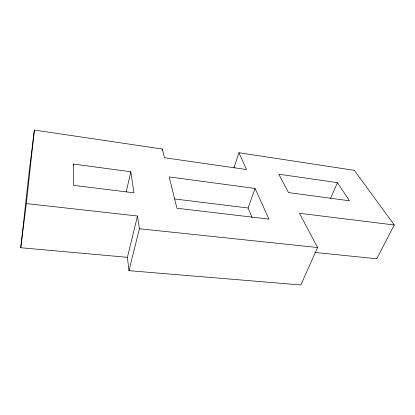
<?xml version="1.0" encoding="UTF-8"?>
<svg xmlns="http://www.w3.org/2000/svg" width="415" height="415" viewBox="0 0 415 415"><rect width="100%" height="100%" fill="white"/><g stroke="black" fill="none" stroke-linecap="round" stroke-linejoin="round"><path stroke-width="0.62" d="M394.25 224.992L299.459 213.279L317.589 247.522L300.859 284.949L128.966 270.668L127.41 257.326L20.75 247.734L26.332 203.583L34.362 130.051L162.306 149.042L164.449 157.726L246.526 169.553L238.916 152.715L354.332 170.337L394.25 224.992L376.779 258.768L314.897 252.434M20.75 247.734L29.413 169.538L34.362 130.051M73.211 165.3L73.419 164.05L130.803 171.753L133.993 192.819L73.491 185.344L73.419 164.05M126.227 191.948L130.803 171.753M127.41 257.326L137.5 216.013L26.332 203.583M128.966 270.668L139.424 228.758L137.5 216.013M161.99 150.297L162.306 149.042M233.92 167.925L238.916 152.715M252.035 217.507L248.092 208.003L255.069 188.446L169.185 176.909L176.92 208.237L268.946 219.12L255.069 188.446M330.537 198.396L337.431 182.647L278.771 174.196L288.508 192.591L349.508 200.798L337.431 182.647M139.424 228.758L317.589 247.522M174.544 198.956L248.092 208.003"/></g></svg>
